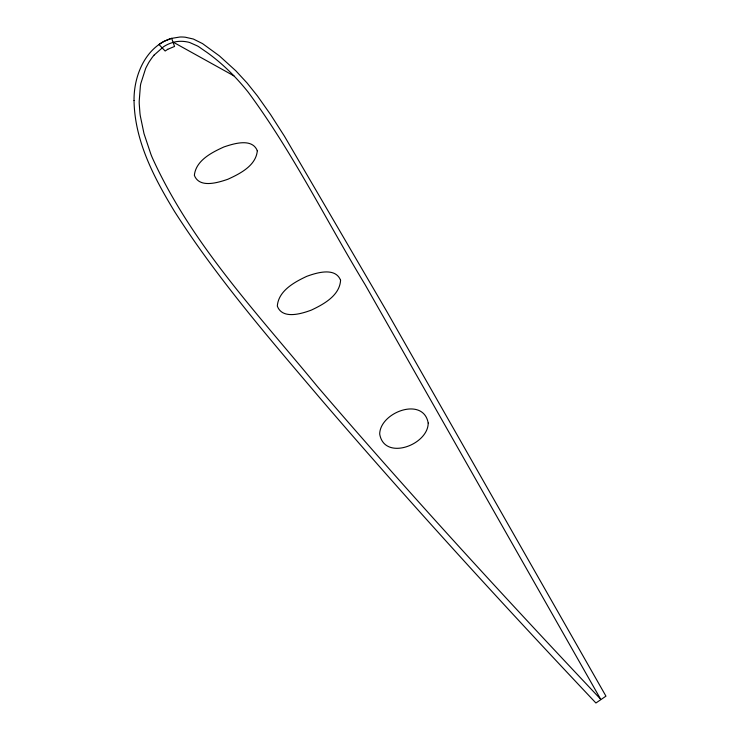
<?xml version="1.0" encoding="UTF-8"?>
<svg xmlns="http://www.w3.org/2000/svg" width="740" height="740" viewBox="0 0 740 740"><rect width="100%" height="100%" fill="white"/><g stroke="black" fill="none" stroke-linecap="round" stroke-linejoin="round"><path stroke-width="1.11" d="M154.188 55.019L163.549 46.731A30.044 25.511 -10.9 0 1 173.105 42.411L173.521 42.273A26.612 22.579 -10.9 0 1 174.816 41.949A20.618 17.464 -10.9 0 1 177.628 41.486L178.627 41.394A29.526 25.077 -11 0 1 181.226 41.31A25.095 21.284 -10.9 0 1 183.409 41.403L184.538 41.514A36.297 30.867 -11.2 0 1 186.85 41.856L188.025 42.087A20.313 17.214 -10.8 0 1 189.81 42.569L197.608 46.047A42.559 36.223 -11.5 0 1 199.384 47.166A39.423 33.541 -11.4 0 1 200.549 47.98L205.396 51.347A49.404 42.189 -11.6 0 1 207.311 52.651C221.917 63.178 234.885 75.887 246.281 89.808A153.125 133.228 -16.2 0 1 248.335 92.352C293.022 152.764 326.266 220.659 365.171 284.752L600.602 699.124C504.033 596.884 408.859 493.247 317.331 386.437C257.89 314 191.419 244.08 152.329 157.787A101.445 88.18 -8.4 0 1 150.821 154.031L144.013 133.662L140.341 116.069A54.871 47.249 -11 0 1 139.934 112.961L139.259 104.035A78.32 67.386 -9.7 0 1 139.203 101.195L140.406 85.757A65.018 55.759 -10.2 0 1 140.84 83.463L145.604 68.607A37.583 32.042 -11.2 0 1 146.353 67.035L148.379 63.224A37.203 31.691 -11.1 0 1 149.397 61.522L151.663 58.21A43.947 37.472 -10.7 0 1 154.179 55.019M173.576 42.365L233.923 75.868M167.721 49.303L165.159 51.023L158.971 44.511L161.154 43.013A28.758 24.383 -11 0 1 164.215 41.264L171.643 38.341L174.557 46.444L167.703 49.321M134.042 100.52C134.606 140.831 154.105 177.859 174.557 211.52C217.458 278.647 269.804 339.05 321.28 399.618C410.117 503.163 502.266 603.812 595.922 703L605.958 696.155L386.696 311.29L284.493 136.29L270.535 114.515L257.483 96.015L247.077 82.991L235.801 70.781L219.345 55.852L202.51 43.595L193.381 39.044L185.324 37.222A30.96 26.27 -10.9 0 0 179.903 37.019L171.449 38.397A34.41 29.221 -10.9 0 0 168.47 39.396C144.744 48.766 133.718 76.488 134.042 100.52M340.576 280.266C339.706 295.528 323.685 304.279 311.355 310.097C301.263 313.862 282.282 319.634 277.315 306.082C278.425 290.839 294.363 282.134 306.758 276.344C316.822 272.653 335.424 266.992 340.576 280.266M257.307 150.756C256.022 165.658 240.019 173.697 227.892 179.246C217.939 182.66 199.319 188.506 194.361 175.325C195.887 160.441 211.806 152.449 223.989 146.927C233.914 143.569 252.174 137.844 257.307 150.756M428.21 423.039C428.164 445.055 384.245 461.251 379.694 434.019C380.036 412.226 423.336 396.15 428.21 423.039"/></g></svg>
